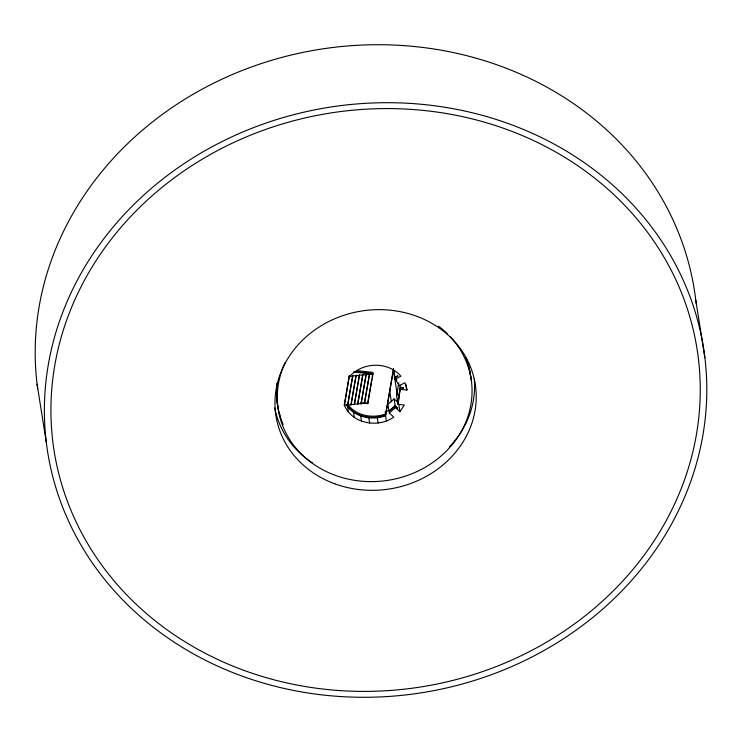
<?xml version="1.0" encoding="UTF-8"?>
<svg xmlns="http://www.w3.org/2000/svg" width="742" height="742" viewBox="0 0 742 742"><rect width="100%" height="100%" fill="white"/><g stroke="black" fill="none" stroke-linecap="round" stroke-linejoin="round"><path stroke-width="1.11" d="M344.279 404.928L349.278 375.99L352.747 376.37L347.748 405.308L344.279 404.928C351.81 423.84 377.993 428.31 393.826 417.106L389.346 413.034L389.114 411.578L395.245 406.143L397.489 408.174L395.152 405.559L394.095 398.89L387.964 404.334L389.021 411.003L395.152 405.559M344.39 405.651L349.278 375.99M347.636 404.575L352.635 375.647L356.104 376.018L351.105 404.956L347.636 404.575L347.748 405.308M350.994 404.232L355.993 375.294L359.462 375.675L354.463 404.603L350.994 404.232L351.105 404.956M354.351 403.88L359.351 374.951L362.819 375.322L357.82 404.26L354.351 403.88L354.463 404.603M357.709 403.537L362.708 374.599L366.177 374.97L361.187 403.908L357.709 403.537L357.82 404.26M361.066 403.184L366.066 374.246L369.535 374.627L364.545 403.555L361.066 403.184L361.187 403.908M364.619 401.719L369.423 373.903L372.892 374.274L372.781 373.551L353.999 371.519M371.816 379.116L367.587 403.639L360.733 402.897M372.206 376.89L372.985 372.391L356.985 370.666M363.459 402.591L367.902 403.212L372.874 374.126L354.092 372.094M386.387 420.983L385.469 415.186L393.51 368.588M393.603 369.173L385.562 415.77C372.085 420.733 354.834 417.394 346.468 405.113M398.788 382.807L396.571 395.644L397.629 402.312L400.216 387.333L399.864 385.107M400.216 387.333L403.425 387.676L403.518 388.261L400.309 387.908L397.953 404.334L404.362 405.03L399.957 411.662L395.477 407.59L395.245 406.143M397.953 404.334L400.309 387.908M349.389 376.723C362.319 361.975 387.899 361.048 400.893 376.185L395.189 379.153L399.252 385.701L404.956 382.733L406.95 390.051L400.541 389.355M389.346 413.034L395.477 407.59M396.033 378.995L394.874 377.131L397.721 375.637L397.814 376.222L394.957 377.706L395.189 379.153M385.005 412.283L388.725 410.345M346.375 404.529C354.741 416.809 371.992 420.148 385.469 415.186M394.095 398.89L397.833 402.285M394.957 377.706L396.701 380.516M347.506 403.917C355.696 415.919 372.623 418.84 385.682 413.934L385.775 414.509M695.718 299.805L704.9 357.783A332.036 296.373 -9 0 1 241.651 675.953A332.036 296.373 -9 0 1 180.223 166.236A332.036 296.373 -9 0 1 704.9 357.783M406.087 384.616L406.95 390.051M393.817 370.462L394.874 377.131M393.418 370.369L397.332 395.096M398.751 404.056L399.957 411.662M389.596 390.422L391.377 401.663M377.233 417.236L378.151 423.042M369.423 373.903L369.535 374.627M366.066 374.246L366.177 374.97M367.782 402.489L367.902 403.212M362.708 374.599L362.819 375.322M368.755 417.329L369.674 423.125M364.424 402.832L364.545 403.555M359.351 374.951L359.462 375.675M355.993 375.294L356.104 376.018M360.621 415.446L361.54 421.243M352.635 375.647L352.747 376.37M353.387 411.717L354.305 417.514M347.534 406.403L348.452 412.2M37.1 384.217L46.282 442.195M474.24 378.939A100.893 90.06 -9 0 1 449.244 447.074M312.67 463.11A100.893 90.06 -9 0 1 274.735 407.896M450.375 336.831A97.638 87.157 -9 0 1 447.37 450.042A97.638 87.157 -9 0 1 322.436 469.584A97.638 87.157 -9 0 1 285.113 362.671M438.55 326.211A97.638 87.157 -9 0 1 447.222 333.603M465.753 357.839A97.638 87.157 -9 0 1 471.105 379.969M283.194 424.517A97.638 87.157 -9 0 1 279.085 412.626M278.547 410.391A97.638 87.157 -9 0 1 277.276 383.113M37.684 388.771A332.036 296.373 -9 0 1 330.311 47.803A332.036 296.373 -9 0 1 696.107 303.218M279.929 415.362A97.638 87.157 -9 0 1 278.454 409.816M277.981 407.571A97.638 87.157 -9 0 1 277.054 383.679M466.078 358.321A97.638 87.157 -9 0 1 470.78 377.14M334.892 483.849A100.893 90.06 -9 0 0 475.659 387.166A100.893 90.06 -9 0 0 316.222 328.956A100.893 90.06 -9 0 0 334.892 483.849M244.294 670.499A325.478 290.512 -9 0 0 698.389 358.618A325.478 290.512 -9 0 0 184.09 170.855A325.478 290.512 -9 0 0 244.294 670.499"/></g></svg>
